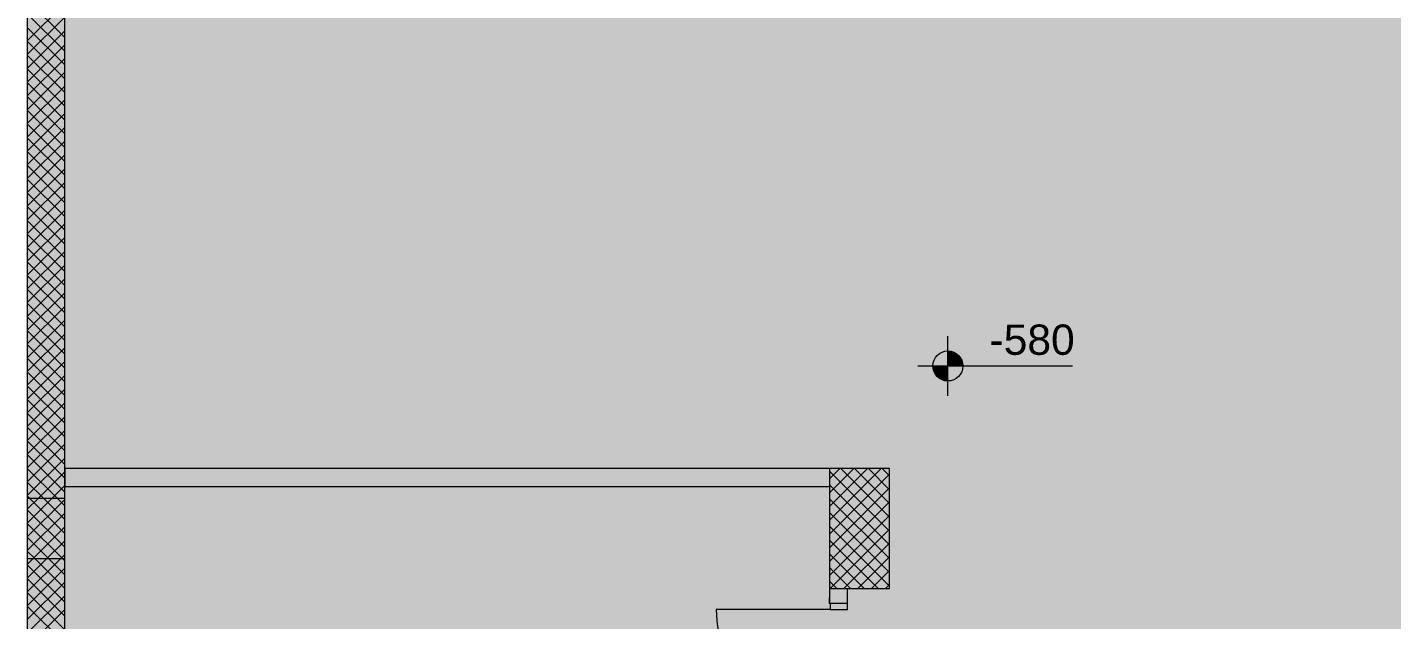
# Model space of a CAD drawing. Header units: metres. Extents: x 312 to 313.4, y 204 to 204.42.
# Drawn here: x 312.9091 to 313.0049, y 204.1356 to 204.1772 of the extents above; entities that cross this region are included whole.
import ezdxf

# ---------------------------------------------------------------- set-up
doc = ezdxf.new("R2010")
doc.units = ezdxf.units.M
for name, color, linetype, true_color in [('PDF_2D Drafting - General', 7, 'Continuous', 0x999999), ('PDF_A - Dimensionimi', 7, 'Continuous', 0x999999), ('PDF_A - Muret', 7, 'Continuous', 0xaaaaaa), ('PDF_A - Shtyllat', 7, 'Continuous', 0x999999), ('PDF_A - Shtyllat bodrum', 7, 'Continuous', 0x999999)]:
    doc.layers.add(name, color=color, linetype=linetype, true_color=true_color)
doc.styles.add('PDF Arial', font='arial.ttf')

# ---------------------------------------------------------------- blocks, each defined once
blk = doc.blocks.new('bodrumi')
at = {"layer": 'PDF_2D Drafting - General', "true_color": 0xffffff, "transparency": 33554559}
blk.add_hatch(color=7, dxfattribs=at).paths.add_polyline_path([(0.003156999376074054, 0.2495060882568509), (0.003156999376074054, -0.04369808637829919), (-0.318948307376445, -0.04369808637829919), (-0.318948307376445, 0.2145893349541552), (-0.3188001144409327, 0.2167478379991508), (-0.3183581086900631, 0.2188659472995482), (-0.3176308059692587, 0.2209036351521831), (-0.3166315021938999, 0.2228228547838), (-0.3153795006646192, 0.2245874542236379), (-0.3138974959479697, 0.226164252895785), (-0.3122145022074392, 0.2275236445109101), (-0.3103614930046774, 0.2286402430216583), (-0.3083724994235695, 0.2294930548773948), (-0.3062864941067005, 0.2300659527248854), (-0.3041414807637466, 0.2303481706407524)])
at = {"layer": 'PDF_A - Dimensionimi', "transparency": 33554559}
for points in [[(-0.2543233975728185, 0.03877304246691438), (-0.2543233975728185, 0.03982605743408385), (-0.2539204075283692, 0.03974604509141955), (-0.2535794076707703, 0.03951707543268412), (-0.2533513961791982, 0.03917605404325286), (-0.2532714053683662, 0.03877304246691438)], [(-0.2543233975728185, 0.03877304246691438), (-0.2543233975728185, 0.03772007056343796), (-0.254726409149157, 0.03780105183921023), (-0.255068421003557, 0.03802905256483768), (-0.2552964001973805, 0.03837005242243663), (-0.2553764017740718, 0.03877304246691438)]]:
    blk.add_hatch(color=256, dxfattribs=at).paths.add_polyline_path(points)
at = {"layer": 'PDF_2D Drafting - General', "color": 8, "lineweight": 9, "true_color": 0x7f7f7f}
blk.add_lwpolyline([(-0.318948307376445, 0.2145893349541552), (-0.318948307376445, -0.04369808637829919)], dxfattribs=at)
at = {"layer": 'PDF_A - Dimensionimi', "lineweight": 5}
for points in [[(-0.2543233975728185, 0.03666806759306951), (-0.2543233975728185, 0.04087806040448072)], [(-0.2564294167412982, 0.03877304246691438), (-0.2522184119330859, 0.03877304246691438)], [(-0.2522184119330859, 0.03877304246691438), (-0.2455673967149892, 0.03877304246691438)]]:
    blk.add_lwpolyline(points, dxfattribs=at)
blk.add_ellipse((-0.2543239954038086, 0.03877306252175572), major_axis=(-3.895861420395606e-07, -0.001053131236918512), ratio=0.9994712186669599, dxfattribs=at)
at = {"layer": 'PDF_A - Muret', "color": 8, "lineweight": 18, "true_color": 0x7f7f7f}
for points in [[(-0.318948307376445, 0.07314411417644351), (-0.318948307376445, 0.02945903303358932)], [(-0.3163165020412748, 0.02945903303358932), (-0.3163165020412748, 0.07314411417644351)], [(-0.2626324295891891, 0.03156506296795669), (-0.316306500498456, 0.03156506296795669)], [(-0.316306500498456, 0.03156506296795669), (-0.316306500498456, 0.03030202636719537)], [(-0.316306500498456, 0.03030202636719537), (-0.2626324295891891, 0.03030202636719537)], [(-0.318948307376445, 0.02524904022217811), (-0.318948307376445, -0.04106706695554863)], [(-0.3163165020412748, -0.04106706695554863), (-0.3163165020412748, 0.02524904022217811)], [(-0.2626324295891891, 0.02314406534830482), (-0.2626324295891891, 0.02209107191299609)], [(-0.2613694037543723, 0.02209107191299609), (-0.2613694037543723, 0.02314406534830482)], [(-0.2626324295891891, 0.02209107191299609), (-0.2626324295891891, 0.0224800447252278)], [(-0.2626324295891891, 0.02209107191299609), (-0.2626324295891891, 0.0224800447252278)], [(-0.2626324295891891, 0.02209107191299609), (-0.2626324295891891, 0.0224800447252278)], [(-0.2625794181823835, 0.02209107191299609), (-0.2626324295891891, 0.02209107191299609)], [(-0.2625794181823835, 0.02209107191299609), (-0.2626324295891891, 0.02209107191299609)], [(-0.2625794181823835, 0.02209107191299609), (-0.2626324295891891, 0.02209107191299609)], [(-0.2613694037543723, 0.02209107191299609), (-0.2625794181823835, 0.02209107191299609)], [(-0.2613694037543723, 0.02209107191299609), (-0.2625794181823835, 0.02209107191299609)], [(-0.2613694037543723, 0.02209107191299609), (-0.2625794181823835, 0.02209107191299609)], [(-0.2613694037543723, 0.02209107191299609), (-0.2613694037543723, 0.0224800447252278)], [(-0.2613694037543723, 0.02209107191299609), (-0.2613694037543723, 0.0224800447252278)], [(-0.2613694037543723, 0.02209107191299609), (-0.2613694037543723, 0.0224800447252278)]]:
    blk.add_lwpolyline(points, dxfattribs=at)
at = {"layer": 'PDF_A - Muret', "lineweight": 9}
for points in [[(-0.3163165020412748, 0.06185109117296861), (-0.318948307376445, 0.06448211059571918)], [(-0.318948307376445, 0.06160608028835668), (-0.3163165020412748, 0.06423811170790827)], [(-0.3163165020412748, 0.06088310546874709), (-0.318948307376445, 0.06351509382460563)], [(-0.318948307376445, 0.06063809458416358), (-0.3163165020412748, 0.06327010447185444)], [(-0.3163165020412748, 0.05991611022949428), (-0.318948307376445, 0.06254710812041253)], [(-0.318948307376445, 0.05967109934491077), (-0.3163165020412748, 0.0623020972358006)], [(-0.3163165020412748, 0.05894810299344044), (-0.318948307376445, 0.0615801128811313)], [(-0.318948307376445, 0.05870309210885694), (-0.3163165020412748, 0.06133510199654779)], [(-0.3163165020412748, 0.05798011728924735), (-0.318948307376445, 0.06061210564507746)], [(-0.318948307376445, 0.0577360968695757), (-0.3163165020412748, 0.06036709476049396)], [(-0.3163165020412748, 0.0570131005181338), (-0.318948307376445, 0.05964409840902363)], [(-0.318948307376445, 0.05676808963352187), (-0.3163165020412748, 0.05940009952121272)], [(-0.3163165020412748, 0.05604509328207996), (-0.318948307376445, 0.05867708163791008)], [(-0.318948307376445, 0.05580008239746803), (-0.3163165020412748, 0.05843211381701963)], [(-0.3163165020412748, 0.05507708604602612), (-0.318948307376445, 0.05770909593371698)], [(-0.318948307376445, 0.05483308715821522), (-0.3163165020412748, 0.05746410658096579)], [(-0.3163165020412748, 0.05411009080677331), (-0.318948307376445, 0.05674108869766314)], [(-0.318948307376445, 0.05386507992216139), (-0.3163165020412748, 0.05649708980985224)], [(-0.3163165020412748, 0.05314208357069106), (-0.318948307376445, 0.05577409345841033)], [(-0.318948307376445, 0.05289808468290857), (-0.3163165020412748, 0.05552910410563072)], [(-0.3163165020412748, 0.05217510986329899), (-0.318948307376445, 0.05480608622232808)], [(-0.318948307376445, 0.05193007744685474), (-0.3163165020412748, 0.05456109686957689)], [(-0.3163165020412748, 0.05120705956355209), (-0.318948307376445, 0.05383906945124295)], [(-0.318948307376445, 0.05096207021077248), (-0.3163165020412748, 0.05359408009849176)], [(-0.3163165020412748, 0.05023907385933057), (-0.318948307376445, 0.05287108374702143)], [(-0.318948307376445, 0.04999511803521273), (-0.3163165020412748, 0.05262607286243792)], [(-0.3163165020412748, 0.04927205708821703), (-0.318948307376445, 0.05190307651096759)], [(-0.318948307376445, 0.04902708926732657), (-0.3163165020412748, 0.05165907762315669)], [(-0.3163165020412748, 0.04830407138402393), (-0.318948307376445, 0.05093605973985404)], [(-0.318948307376445, 0.04805908203127274), (-0.3163165020412748, 0.05069109191896359)], [(-0.3163165020412748, 0.04733705461291038), (-0.318948307376445, 0.04996807403566095)], [(-0.318948307376445, 0.04709208679199151), (-0.3163165020412748, 0.04972308468290976)], [(-0.3163165020412748, 0.04636906890868886), (-0.318948307376445, 0.04900008833143943)], [(-0.318948307376445, 0.04612410108779841), (-0.3163165020412748, 0.04875606791179621)], [(-0.3163165020412748, 0.04540108320449576), (-0.318948307376445, 0.0480330715603543)], [(-0.318948307376445, 0.04515708431668486), (-0.3163165020412748, 0.04778808220757469)], [(-0.3163165020412748, 0.04443406643338221), (-0.318948307376445, 0.04706508585613278)], [(-0.318948307376445, 0.04418907708063102), (-0.3163165020412748, 0.04682108696832188)], [(-0.3163165020412748, 0.04346603766549606), (-0.318948307376445, 0.04609809061687997)], [(-0.318948307376445, 0.0432210913764095), (-0.3163165020412748, 0.04585307973226804)], [(-0.3163165020412748, 0.0424980950249676), (-0.318948307376445, 0.04513008338082614)], [(-0.318948307376445, 0.04225407460532438), (-0.3163165020412748, 0.04488509402804652)], [(-0.3163165020412748, 0.04153107825385405), (-0.318948307376445, 0.04416205461291156)], [(-0.318948307376445, 0.0412860458374098), (-0.3163165020412748, 0.0439180772569614)], [(-0.3163165020412748, 0.04056304948596789), (-0.318948307376445, 0.04319508090549107)], [(-0.318948307376445, 0.0403180601332167), (-0.3163165020412748, 0.04295009155273988)], [(-0.3163165020412748, 0.0395960757785474), (-0.318948307376445, 0.04222705213760491)], [(-0.318948307376445, 0.03935108642579621), (-0.3163165020412748, 0.04198206278485372)], [(-0.3163165020412748, 0.03862809007432588), (-0.318948307376445, 0.0412600568983521)], [(-0.318948307376445, 0.03838305765788164), (-0.3163165020412748, 0.04101508907743323)], [(-0.3163165020412748, 0.03766006130643973), (-0.318948307376445, 0.04029207119413059)], [(-0.318948307376445, 0.03741604088679651), (-0.3163165020412748, 0.04004706030951866)], [(-0.3163165020412748, 0.03669306606718692), (-0.318948307376445, 0.03932406395807675)], [(-0.318948307376445, 0.03644805518257499), (-0.3163165020412748, 0.03908008660212658)], [(-0.3163165020412748, 0.03572505883113308), (-0.318948307376445, 0.03835706871882394)], [(-0.318948307376445, 0.03548006947835347), (-0.3163165020412748, 0.03811205783421201)], [(-0.3163165020412748, 0.03475705159505083), (-0.318948307376445, 0.0373890614827701)], [(-0.318948307376445, 0.03451305270726834), (-0.3163165020412748, 0.03714407212999049)], [(-0.3163165020412748, 0.03379007788765875), (-0.318948307376445, 0.03642107577854858)], [(-0.318948307376445, 0.03354506700304682), (-0.3163165020412748, 0.03617705535890536)], [(-0.3163165020412748, 0.03282204911974418), (-0.318948307376445, 0.03545408053929577)], [(-0.318948307376445, 0.03257805023193328), (-0.3163165020412748, 0.03520904812285153)], [(-0.3163165020412748, 0.03185507541232369), (-0.318948307376445, 0.0344860517713812)], [(-0.318948307376445, 0.03161006452774018), (-0.3163165020412748, 0.03424106241863001)], [(-0.3163165020412748, 0.03088704664443753), (-0.318948307376445, 0.03351907806398913)], [(-0.318948307376445, 0.03064205729168634), (-0.3163165020412748, 0.03327404564751646)], [(-0.3163165020412748, 0.02991906094021601), (-0.318948307376445, 0.03255109235976761)], [(-0.318948307376445, 0.02967506205243353), (-0.3163165020412748, 0.03230601687963031)], [(-0.3168245029025911, 0.02945903303358932), (-0.318948307376445, 0.03158306359185303)], [(-0.3181959092881925, 0.02945903303358932), (-0.3163165020412748, 0.03133904317220981)], [(-0.3177921117994629, 0.02945903303358932), (-0.318948307376445, 0.03061604682076791)], [(-0.3172283003913208, 0.02945903303358932), (-0.3163165020412748, 0.03037105746798829)], [(-0.3187597099304185, 0.02945903303358932), (-0.318948307376445, 0.02964806111654639)], [(-0.318948307376445, 0.02290103539363031), (-0.3166005071004179, 0.02524904022217811)], [(-0.318948307376445, 0.02386902109782341), (-0.3175682990180348, 0.02524904022217811)], [(-0.318948307376445, 0.02483702833387724), (-0.3185360048082089, 0.02524904022217811)], [(-0.3163165020412748, 0.02314604627821382), (-0.318419603644486, 0.02524904022217811)], [(-0.3163165020412748, 0.02411405351426765), (-0.3174520055135304, 0.02524904022217811)], [(-0.3163165020412748, 0.0250810702853812), (-0.316484504275877, 0.02524904022217811)], [(-0.3163165020412748, 0.02217806057402072), (-0.318948307376445, 0.02481004892985084)], [(-0.318948307376445, 0.02193404015434908), (-0.3163165020412748, 0.02456503804526733)], [(-0.3163165020412748, 0.02121104380290717), (-0.318948307376445, 0.02384202016196468)], [(-0.318948307376445, 0.02096601138646292), (-0.3163165020412748, 0.02359806433784684)], [(-0.3163165020412748, 0.0202430150349926), (-0.318948307376445, 0.02287504645454419)], [(-0.318948307376445, 0.01999804721410214), (-0.3163165020412748, 0.022630057101793)], [(-0.3163165020412748, 0.01927599826390747), (-0.318948307376445, 0.02190701768662962)], [(-0.318948307376445, 0.01903105197484933), (-0.3163165020412748, 0.02166202833387842)]]:
    blk.add_lwpolyline(points, dxfattribs=at)
at = {"layer": 'PDF_A - Muret', "color": 253, "lineweight": 5, "true_color": 0x999999}
for points in [[(-0.2625794181823835, 0.02209107191299609), (-0.2625794181823835, 0.02167005971273284)], [(-0.2613694037543723, 0.02209107191299609), (-0.2625794181823835, 0.02209107191299609)], [(-0.2613694037543723, 0.02167005971273284), (-0.2613694037543723, 0.02209107191299609)], [(-0.2625794181823835, 0.02167005971273284), (-0.2705794251336329, 0.02167005971273284)], [(-0.2625794181823835, 0.02167005971273284), (-0.2613694037543723, 0.02167005971273284)]]:
    blk.add_lwpolyline(points, dxfattribs=at)
blk.add_arc((-0.262581165747747, 0.02166826740298688), 0.007998879002795067, 179.9871607338688, 270.012518774783, dxfattribs=at)
at = {"layer": 'PDF_A - Muret', "color": 254, "true_color": 0xcccccc, "transparency": 33554559}
for points in [[(-0.318948307376445, 0.02945903303358932), (-0.318948307376445, 0.07314411417644351), (-0.3163165020412748, 0.02945903303358932), (-0.3163165020412748, 0.07314411417644351)], [(-0.316306500498456, 0.03156506296795669), (-0.2626324295891891, 0.03156506296795669), (-0.316306500498456, 0.03030202636719537), (-0.2626324295891891, 0.03030202636719537)], [(-0.318948307376445, -0.04106706695554863), (-0.318948307376445, 0.02524904022217811), (-0.3163165020412748, -0.04106706695554863), (-0.3163165020412748, 0.02524904022217811)], [(-0.2626324295891891, 0.02314406534830482), (-0.2613694037543723, 0.02314406534830482), (-0.2626324295891891, 0.02209107191299609), (-0.2613694037543723, 0.02209107191299609)]]:
    blk.add_solid(points, dxfattribs=at)
at = {"layer": 'PDF_A - Muret', "color": 7, "true_color": 0xffffff, "transparency": 33554559}
blk.add_solid([(-0.2625794181823835, 0.02209107191299609), (-0.2613694037543723, 0.02209107191299609), (-0.2625794181823835, 0.02167005971273284), (-0.2613694037543723, 0.02167005971273284)], dxfattribs=at)
at = {"layer": 'PDF_A - Shtyllat', "lineweight": 5}
for points in [[(-0.2626324295891891, 0.02793302798801278), (-0.2590014066060462, 0.03156506296795669)], [(-0.2626324295891891, 0.02890105675592736), (-0.2599684233771313, 0.03156506296795669)], [(-0.2626324295891891, 0.02986803046334785), (-0.260936419847269, 0.03156506296795669)], [(-0.2626324295891891, 0.03083601616754095), (-0.2619034043206057, 0.03156506296795669)], [(-0.2584214032490877, 0.0271790257772011), (-0.2626324295891891, 0.03138906165230537)], [(-0.2626324295891891, 0.02696601121692765), (-0.2584214032490877, 0.03117604709203192)], [(-0.2584214032490877, 0.02814705454508726), (-0.2618404129028704, 0.03156506296795669)], [(-0.2584214032490877, 0.02911407131620081), (-0.2608724164327327, 0.03156506296795669)], [(-0.2584214032490877, 0.03008205702042233), (-0.2599044091966789, 0.03156506296795669)], [(-0.2584214032490877, 0.03104907379150745), (-0.2589374139573692, 0.03156506296795669)], [(-0.2584214032490877, 0.02621104007297959), (-0.2626324295891891, 0.03042204488119182)], [(-0.2626324295891891, 0.02599806857639919), (-0.2584214032490877, 0.03020903032091837)], [(-0.2584214032490877, 0.02524402330186604), (-0.2626324295891891, 0.02945405917699873)], [(-0.2626324295891891, 0.02503003980848462), (-0.2584214032490877, 0.02924104461669685)], [(-0.2584214032490877, 0.0242760160658122), (-0.2626324295891891, 0.02848704240588518)], [(-0.2626324295891891, 0.02406302303739949), (-0.2584214032490877, 0.02827303738064302)], [(-0.2584214032490877, 0.0233080303616191), (-0.2626324295891891, 0.02751905670166366)], [(-0.262584424336751, 0.02314406534830482), (-0.2584214032490877, 0.02730602060955789)], [(-0.2592244119432507, 0.02314406534830482), (-0.2626324295891891, 0.02655107099747056)], [(-0.2616164171006972, 0.02314406534830482), (-0.2584214032490877, 0.02633803490533637)], [(-0.2601924191793046, 0.02314406534830482), (-0.2626324295891891, 0.02558405422635701)], [(-0.2606484098646433, 0.02314406534830482), (-0.2584214032490877, 0.02537004920111485)], [(-0.2611604264153584, 0.02314406534830482), (-0.2626324295891891, 0.02461604699030318)], [(-0.2596814146253905, 0.02314406534830482), (-0.2584214032490877, 0.02440303243002973)], [(-0.2621274216546112, 0.02314406534830482), (-0.2626324295891891, 0.02364905175105037)], [(-0.2587134181552528, 0.02314406534830482), (-0.2584214032490877, 0.02343504672580821)]]:
    blk.add_lwpolyline(points, dxfattribs=at)
at = {"layer": 'PDF_A - Shtyllat', "color": 8, "lineweight": 18, "true_color": 0x7f7f7f}
for points in [[(-0.2584214032490877, 0.03156506296795669), (-0.2626324295891891, 0.03156506296795669)], [(-0.2626324295891891, 0.03156506296795669), (-0.2626324295891891, 0.02314406534830482)], [(-0.2584214032490877, 0.02314406534830482), (-0.2584214032490877, 0.03156506296795669)], [(-0.2626324295891891, 0.02314406534830482), (-0.2584214032490877, 0.02314406534830482)]]:
    blk.add_lwpolyline(points, dxfattribs=at)
at = {"layer": 'PDF_A - Shtyllat', "color": 253, "true_color": 0xaaaaaa, "transparency": 33554559}
blk.add_solid([(-0.2584214032490877, 0.02314406534830482), (-0.2626324295891891, 0.02314406534830482), (-0.2584214032490877, 0.03156506296795669), (-0.2626324295891891, 0.03156506296795669)], dxfattribs=at)
at = {"layer": 'PDF_A - Shtyllat bodrum', "lineweight": 5}
for points in [[(-0.318948307376445, 0.02773902604846512), (-0.3172283003913208, 0.02945903303358932)], [(-0.318948307376445, 0.02870701175265822), (-0.3181959092881925, 0.02945903303358932)], [(-0.318948307376445, 0.02677203080921231), (-0.3163165020412748, 0.02940302870010214)], [(-0.3163165020412748, 0.02701602969699479), (-0.3187597099304185, 0.02945903303358932)], [(-0.3163165020412748, 0.02798405846490937), (-0.3177921117994629, 0.02945903303358932)], [(-0.3163165020412748, 0.02895204416913089), (-0.3168245029025911, 0.02945903303358932)], [(-0.3163165020412748, 0.02604905598960272), (-0.318948307376445, 0.02868005388049255)], [(-0.318948307376445, 0.02580402357315847), (-0.3163165020412748, 0.02843603346084933)], [(-0.316484504275877, 0.02524904022217811), (-0.318948307376445, 0.027713037109379)], [(-0.3185360048082089, 0.02524904022217811), (-0.3163165020412748, 0.02746802622479549)], [(-0.3174520055135304, 0.02524904022217811), (-0.318948307376445, 0.0267450514051859)], [(-0.3175682990180348, 0.02524904022217811), (-0.3163165020412748, 0.026501052517375)], [(-0.318419603644486, 0.02524904022217811), (-0.318948307376445, 0.02577803463407236)], [(-0.3166005071004179, 0.02524904022217811), (-0.3163165020412748, 0.02553304528132117)]]:
    blk.add_lwpolyline(points, dxfattribs=at)
at = {"layer": 'PDF_A - Shtyllat bodrum', "color": 8, "lineweight": 18, "true_color": 0x7f7f7f}
for points in [[(-0.318948307376445, 0.02945903303358932), (-0.318948307376445, 0.02524904022217811)], [(-0.3163165020412748, 0.02945903303358932), (-0.318948307376445, 0.02945903303358932)], [(-0.3163165020412748, 0.02524904022217811), (-0.3163165020412748, 0.02945903303358932)], [(-0.318948307376445, 0.02524904022217811), (-0.3163165020412748, 0.02524904022217811)]]:
    blk.add_lwpolyline(points, dxfattribs=at)
at = {"layer": 'PDF_A - Shtyllat bodrum', "color": 253, "true_color": 0xaaaaaa, "transparency": 33554559}
blk.add_solid([(-0.318948307376445, 0.02945903303358932), (-0.3163165020412748, 0.02945903303358932), (-0.318948307376445, 0.02524904022217811), (-0.3163165020412748, 0.02524904022217811)], dxfattribs=at)
at = {"layer": 'PDF_A - Dimensionimi', "insert": (-0.2513992408964327, 0.03952613899443236), "char_height": 0.002127519433287271, "attachment_point": 7, "style": 'PDF Arial'}
blk.add_mtext('\\W1.005032;-580', dxfattribs=at)

msp = doc.modelspace()

# ---------------------------------------------------------------- block references
msp.add_blockref('bodrumi', (313.2280981706735, 204.1146672935803))

doc.saveas('drawing.dxf')
